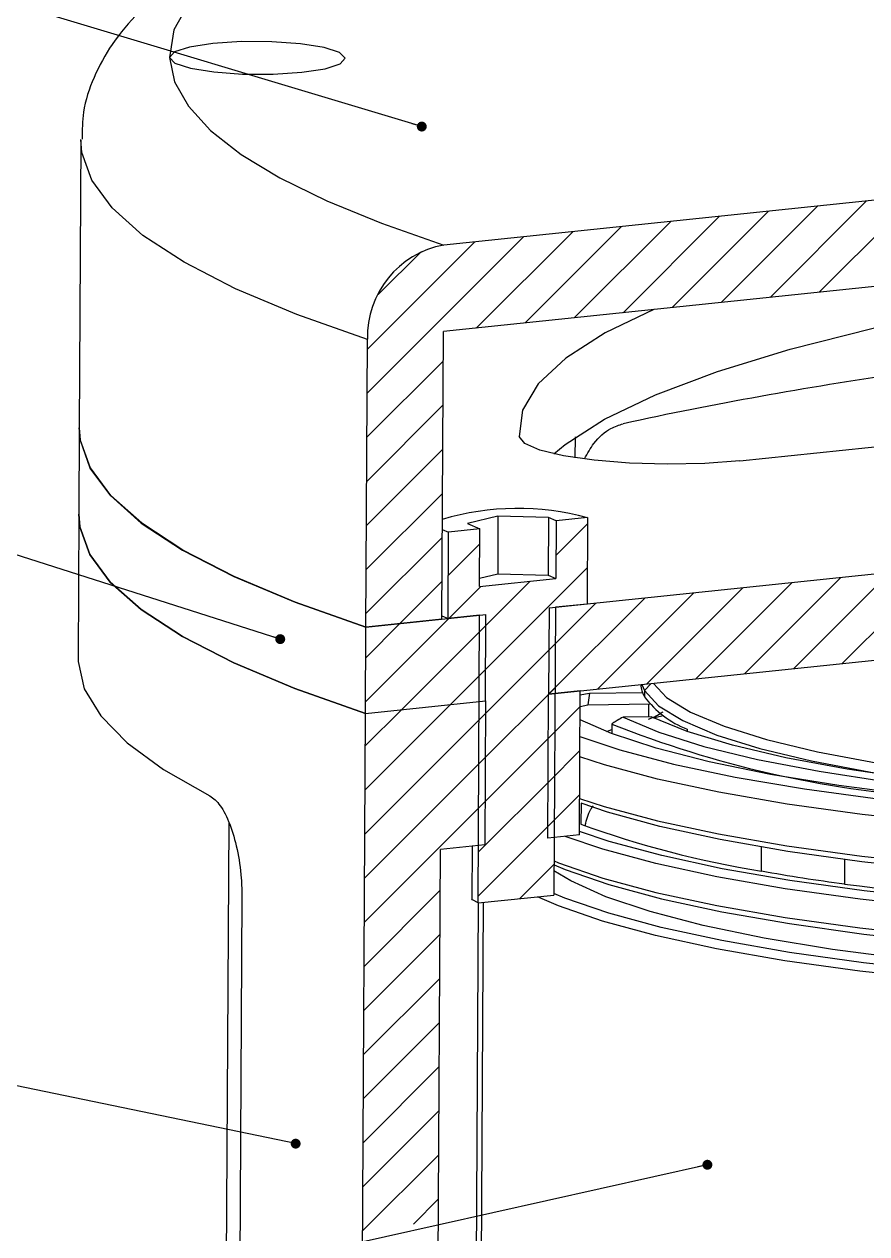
# Model space of a CAD drawing. Header units: millimetres. Extents: x 0 to 1189, y 0 to 841.
# Drawn here: x 333 to 419.2, y 573.3 to 697.2 of the extents above; entities that cross this region are included whole.
import ezdxf

# ---------------------------------------------------------------- set-up
doc = ezdxf.new("R2010")
doc.units = ezdxf.units.MM
doc.layers.add('10', color=7, linetype='Continuous')
doc.dimstyles.new('SLDDIMSTYLE0', dxfattribs={"dimtxt": 0.18, "dimasz": 1.016, "dimexe": 0, "dimexo": 0.0625, "dimgap": 0, "dimtad": 0, "dimtih": 1, "dimtoh": 1, "dimdec": 0, "dimrnd": 1e-09, "dimzin": 0, "dimdsep": 46, "dimtxsty": 'Standard', "dimblk1": 'DOT', "dimblk2": 'DOT', "dimsah": 1, "dimcen": 0.09, "dimadec": 0, "dimazin": 0, "dimtfac": 1.016, "dimtdec": 0, "dimtofl": 0, "dimtmove": 0, "dimatfit": 3, "dimldrblk": 'DOT', "dimfxl": 0, "dimfrac": 2, "dimtolj": 1, "dimtzin": 0, "dimarcsym": 0})

# ---------------------------------------------------------------- blocks, each defined once
blk = doc.blocks.new('SW_HATCH_0')
at = {"color": 0, "linetype": 'Continuous', "lineweight": 18}
for p, q in [((-174.16, 364.65), (-164.29, 374.52)), ((-169.15, 365.18), (-159.28, 375.05)), ((-189.21, 363.08), (-179.34, 372.95)), ((-184.19, 363.6), (-174.32, 373.47)), ((-179.18, 364.13), (-169.31, 374)), ((-199.24, 362.03), (-189.37, 371.9)), ((-194.22, 362.55), (-184.35, 372.42)), ((-215.41, 354.84), (-199.4, 370.85)), ((-204.25, 361.51), (-194.38, 371.37)), ((-215.39, 359.35), (-204.41, 370.32)), ((-214.28, 364.95), (-209.87, 369.36)), ((-215.44, 350.32), (-207.64, 358.12)), ((-215.46, 345.8), (-207.66, 353.6)), ((-215.49, 341.29), (-207.69, 349.09)), ((-215.51, 336.77), (-207.71, 344.57)), ((-196.08, 338.24), (-192.87, 341.46)), ((-215.54, 332.26), (-207.74, 340.06)), ((-207.11, 336.19), (-203.89, 339.41)), ((-203.94, 325.9), (-192.89, 336.94)), ((-176.8, 326.09), (-166.94, 335.96)), ((-171.79, 326.61), (-161.92, 336.48)), ((-166.78, 327.14), (-158.11, 335.81)), ((-212.07, 331.24), (-207.76, 335.54)), ((-207.05, 331.76), (-203.77, 335.05)), ((-203.91, 330.41), (-198.75, 335.57)), ((-186.83, 325.04), (-176.97, 334.91)), ((-181.82, 325.56), (-171.95, 335.43)), ((-196.84, 324.01), (-187, 333.86)), ((-196.81, 328.53), (-192.01, 333.33)), ((-191.85, 324.52), (-181.98, 334.38)), ((-215.59, 323.23), (-207.05, 331.76)), ((-215.56, 327.74), (-212.07, 331.24)), ((-211.91, 322.42), (-203.26, 331.06)), ((-203.96, 321.38), (-196.17, 329.18)), ((-206.89, 322.94), (-203.29, 326.55)), ((-203.99, 316.87), (-196.19, 324.66)), ((-215.64, 314.2), (-206.89, 322.94)), ((-215.61, 318.71), (-211.91, 322.42)), ((-196.87, 319.5), (-193.62, 322.75)), ((-215.66, 309.68), (-203.31, 322.03)), ((-204.01, 312.35), (-196.22, 320.15)), ((-215.69, 305.17), (-203.34, 317.52)), ((-196.89, 314.98), (-193.64, 318.23)), ((-204.04, 307.84), (-196.24, 315.63)), ((-196.92, 310.47), (-193.67, 313.72)), ((-215.71, 300.65), (-203.36, 313)), ((-204.06, 303.32), (-196.27, 311.12)), ((-199.83, 303.06), (-196.29, 306.6)), ((-215.74, 296.14), (-207.94, 303.94)), ((-215.76, 291.62), (-207.96, 299.42)), ((-215.79, 287.11), (-207.99, 294.9)), ((-215.81, 282.59), (-208.01, 290.39)), ((-215.84, 278.08), (-208.04, 285.87)), ((-215.86, 273.56), (-208.06, 281.36)), ((-215.89, 269.04), (-208.09, 276.84)), ((-210.69, 269.75), (-208.12, 272.33))]:
    blk.add_line(p, q, dxfattribs=at)
blk = doc.blocks.new('_Dot')
at = {"color": 0, "linetype": 'ByBlock', "lineweight": -2}
blk.add_line((-0.5, 0), (-1, 0), dxfattribs=at)
at = {"color": 0, "linetype": 'ByBlock', "const_width": 0.5}
blk.add_lwpolyline([(-0.25, 0, 1), (0.25, 0, 1)], format="xyb", close=True, dxfattribs=at)

msp = doc.modelspace()

# ---------------------------------------------------------------- linework, layer by layer
at = {"color": 7, "linetype": 'Continuous', "lineweight": 25}
for p, q in [((727.72, 711.38), (375.93, 674.58)), ((735.43, 703.35), (375.88, 665.74)), ((338.78, 685.33), (338.61, 655.86)), ((375.71, 636.27), (375.88, 665.74)), ((367.95, 635.46), (368.12, 664.93)), ((338.61, 655.86), (338.56, 647.02)), ((389.39, 652.79), (389.4, 654.93)), ((406.23, 652.49), (425.31, 654.49)), ((338.56, 647.02), (338.48, 632.28)), ((381.47, 646.83), (378.36, 646.06)), ((381.47, 646.83), (381.44, 640.93)), ((386.63, 646.68), (381.47, 646.83)), ((386.63, 646.68), (386.6, 640.79)), ((387.43, 646.33), (386.63, 646.68)), ((390.64, 646.67), (387.43, 646.33)), ((390.64, 646.67), (390.59, 637.82)), ((375.76, 645.44), (376.41, 645.18)), ((379.61, 645.51), (376.41, 645.18)), ((378.36, 646.06), (379.61, 645.51)), ((379.58, 639.62), (379.61, 645.51)), ((387.43, 646.33), (387.4, 640.44)), ((376.36, 636.34), (376.41, 645.18)), ((379.58, 640.48), (381.44, 640.93)), ((379.58, 639.62), (387.4, 640.44)), ((381.44, 640.93), (386.6, 640.79)), ((386.6, 640.79), (387.4, 640.44)), ((386.71, 637.42), (421.61, 641.07)), ((367.95, 635.46), (380.24, 636.74)), ((380.19, 627.9), (380.24, 636.74)), ((386.71, 637.42), (386.66, 628.58)), ((387.35, 637.49), (387.19, 608.02)), ((390.59, 637.82), (387.35, 637.49)), ((375.71, 636.27), (367.95, 635.46)), ((375.71, 636.6), (376.36, 636.34)), ((379.59, 636.67), (376.36, 636.34)), ((379.43, 607.21), (379.59, 636.67)), ((367.9, 626.62), (367.95, 635.46)), ((386.66, 628.58), (427.4, 632.84)), ((396.2, 629.58), (396.47, 628.98)), ((397.17, 629.68), (396.47, 628.98)), ((386.57, 613.84), (386.66, 628.58)), ((389.89, 628.92), (386.66, 628.58)), ((389.81, 614.18), (389.89, 628.92)), ((389.86, 628.51), (390.85, 628.69)), ((390.85, 628.69), (390.68, 627.5)), ((390.85, 628.69), (396.25, 628.77)), ((396.47, 628.98), (396.47, 628.33)), ((367.9, 626.62), (380.19, 627.9)), ((380.19, 627.9), (380.11, 613.17)), ((389.88, 627.34), (390.68, 627.5)), ((390.68, 627.5), (397.01, 627.59)), ((396.88, 627.59), (396.88, 626.28)), ((365.76, 242.05), (367.9, 626.62)), ((397.17, 626.28), (394.27, 626.24)), ((393.13, 625.54), (393.13, 624.56)), ((400.84, 625.01), (400.84, 624.79)), ((389.98, 617.42), (389.96, 615.29)), ((353.91, 615.46), (353.54, 548.42)), ((389.81, 614.18), (386.57, 613.84)), ((374.93, 496.29), (375.58, 612.69)), ((380.11, 613.17), (375.58, 612.69)), ((378.84, 613.03), (378.81, 607.64)), ((408.44, 610.48), (408.46, 612.93)), ((416.95, 611.66), (416.94, 609.15)), ((355.26, 607.77), (354.76, 517.89)), ((379.45, 607.21), (379.21, 565.71)), ((379.43, 607.21), (387.19, 608.02)), ((379.95, 607.26), (379.7, 563.99))]:
    msp.add_line(p, q, dxfattribs=at)
at = {"color": 7, "linetype": 'Continuous', "lineweight": 25, "flags": 128}
for points in [[(448.5, 726.47), (435.64, 725), (423.44, 723.35), (411.95, 721.54), (401.24, 719.56), (391.38, 717.43), (382.41, 715.17), (374.39, 712.78), (367.37, 710.29), (361.37, 707.69), (356.44, 705.01), (352.6, 702.27), (349.88, 699.47), (348.29, 696.64), (347.83, 693.79)], [(347.83, 693.79), (348.4, 693.21), (349.98, 692.7), (352.39, 692.31), (355.33, 692.1), (358.46, 692.09), (361.39, 692.28), (363.77, 692.64), (365.31, 693.14), (365.83, 693.72), (365.26, 694.3), (363.68, 694.81), (361.27, 695.2), (358.33, 695.41), (355.2, 695.42), (352.27, 695.23), (349.89, 694.86), (348.35, 694.36), (347.83, 693.79)], [(347.83, 693.79), (348.37, 691.29), (349.78, 688.8), (352.05, 686.32), (355.18, 683.87), (359.15, 681.47), (363.94, 679.11), (369.55, 676.81), (375.93, 674.58)], [(368.12, 664.93), (360.87, 667.48), (354.6, 670.11), (349.35, 672.82), (345.13, 675.58), (341.96, 678.39), (339.88, 681.23), (338.87, 684.08), (338.78, 685.38)], [(397.43, 667.99), (392.44, 665.59), (388.41, 663.01), (385.58, 660.37), (383.99, 657.69), (383.64, 654.98)], [(387.18, 653.2), (388.36, 654.17), (392.39, 656.75), (397.6, 659.25), (403.96, 661.65), (411.4, 663.93), (419.89, 666.07), (429.35, 668.07), (430.89, 668.36)], [(338.61, 655.86), (338.71, 654.62), (339.71, 651.77), (341.79, 648.93), (344.96, 646.12), (349.18, 643.35), (354.44, 640.64), (360.71, 638.01), (367.95, 635.46)], [(367.95, 635.46), (360.72, 638), (354.47, 640.63), (349.22, 643.33), (345, 646.09), (341.83, 648.89), (339.73, 651.72), (338.72, 654.57), (338.61, 655.86)], [(406.23, 652.49), (402.65, 652.23), (398.79, 652.14), (394.93, 652.25), (391.31, 652.54), (388.19, 653), (385.77, 653.58), (384.22, 654.26), (383.64, 654.98)], [(367.9, 626.62), (360.68, 629.16), (354.42, 631.79), (349.17, 634.49), (344.95, 637.25), (341.78, 640.05), (339.68, 642.88), (338.67, 645.73), (338.56, 647.02)], [(338.56, 647.02), (338.67, 645.73), (339.68, 642.88), (341.78, 640.05), (344.95, 637.25), (349.17, 634.49), (354.42, 631.79), (360.68, 629.16), (367.9, 626.62)], [(338.48, 632.28), (338.49, 631.94), (339.12, 629.14), (340.8, 626.36), (343.51, 623.6), (347.24, 620.87), (351.98, 618.19)], [(397.38, 629.7), (398.73, 628.26), (401.18, 626.75), (404.61, 625.3), (408.97, 623.94), (414.19, 622.69), (420.19, 621.56)], [(396.47, 628.98), (397.91, 627.41), (400.39, 625.88), (403.86, 624.41), (408.28, 623.03), (413.56, 621.76), (419.64, 620.62), (426.41, 619.63), (429.68, 619.24)], [(423.98, 618.25), (416.35, 619.24), (409.36, 620.38), (403.1, 621.66), (397.65, 623.07), (393.09, 624.58), (389.87, 625.96)], [(393.13, 625.54), (393.18, 625.59), (393.22, 625.63)], [(394.27, 626.24), (397.93, 624.7), (402.55, 623.25), (408.04, 621.9), (414.34, 620.69), (421.35, 619.62)], [(424.19, 619.88), (417.23, 620.9), (410.95, 622.07), (405.47, 623.37), (400.85, 624.78), (397.17, 626.28), (397.17, 626.28)], [(397.4, 626.17), (397.67, 626.24), (398.37, 626.42)], [(392.57, 624.78), (392.69, 624.82), (393.13, 624.96)], [(389.86, 624.27), (393.94, 622.9), (399.43, 621.44), (405.76, 620.1), (412.84, 618.9), (420.59, 617.85)], [(426.97, 615.37), (418.74, 616.27), (411.08, 617.34), (404.07, 618.55), (397.81, 619.9), (392.38, 621.37), (389.85, 622.19)], [(545.25, 620.9), (544.62, 620.35), (541.99, 618.68), (538.37, 617.09), (533.8, 615.58), (528.35, 614.19), (522.09, 612.93), (515.08, 611.8), (507.42, 610.84), (499.21, 610.05), (490.55, 609.43), (481.55, 609.01), (472.33, 608.78), (462.99, 608.74), (453.66, 608.9), (444.45, 609.25), (435.48, 609.8), (426.87, 610.53), (418.72, 611.43), (411.14, 612.49), (404.22, 613.71), (398.04, 615.05), (392.69, 616.52), (389.98, 617.42)], [(389.83, 617.92), (392.35, 617.1), (397.79, 615.63), (404.05, 614.28), (411.05, 613.06), (418.72, 612), (426.94, 611.1)], [(427.1, 607.56), (418.95, 608.45), (411.35, 609.51), (404.42, 610.72), (398.23, 612.06), (392.86, 613.52), (389.81, 614.53)], [(426.77, 606.69), (418.54, 607.6), (410.88, 608.67), (403.88, 609.88), (397.63, 611.24), (392.21, 612.71), (388.34, 614.03)], [(387.21, 611.52), (387.68, 611.33), (392.2, 609.76), (397.62, 608.29), (403.87, 606.94), (410.86, 605.72), (418.52, 604.65), (426.75, 603.75)], [(387.21, 611.13), (388.35, 610.65), (392.83, 609.1), (398.2, 607.64), (404.39, 606.3), (411.33, 605.09), (418.92, 604.03), (427.07, 603.14)], [(423.37, 601.46), (415.73, 602.46), (408.73, 603.62), (402.48, 604.91), (397.05, 606.33), (392.51, 607.85), (388.94, 609.46), (387.2, 610.51)], [(379.43, 607.21), (378.85, 607.52), (378.81, 607.64)], [(426.72, 599.33), (418.5, 600.23), (410.84, 601.3), (403.84, 602.52), (397.59, 603.87), (392.17, 605.34), (387.65, 606.91), (385.51, 607.84)], [(427.06, 600.19), (418.9, 601.08), (411.31, 602.14), (404.38, 603.35), (398.19, 604.69), (392.81, 606.15), (388.33, 607.71), (387.19, 608.18)]]:
    msp.add_lwpolyline(points, dxfattribs=at)
at = {"color": 7, "linetype": 'Continuous', "lineweight": 25}
for centre, radius, start, end in [((377.63, 665.22), 9.52, 100.3088, 181.7419), ((481.86, 252.11), 413.56, 98.2556, 102.2248), ((383.51, 620.32), 27.29, 74.8642, 106.4783), ((398.83, 629.76), 2.76, 184.0219, 211.1033), ((404.42, 634.25), 9.91, 216.6569, 248.8326), ((433.62, 727.06), 109.3, 248.2572, 266.0076), ((423.6, 706.54), 97.25, 249.7633, 261.0312), ((445.45, 819.86), 212.62, 259.9766, 262.2937), ((464.3, 980.07), 373.93, 262.7231, 270.3916)]:
    msp.add_arc(centre, radius, start, end, dxfattribs=at)
for points, knots in [([(730.44, 711.1), (729.13, 711.52), (725.24, 712.75), (718.22, 714.69), (709.16, 716.88), (699.44, 718.92), (689.1, 720.82), (678.18, 722.58), (666.71, 724.19), (654.76, 725.65), (642.35, 726.95), (629.55, 728.1), (616.41, 729.07), (602.99, 729.88), (589.34, 730.52), (575.53, 730.98), (561.61, 731.27), (547.65, 731.38), (533.71, 731.31), (519.86, 731.07), (506.14, 730.65), (492.63, 730.06), (479.38, 729.29), (466.44, 728.36), (453.89, 727.25), (441.77, 725.99), (430.12, 724.57), (419.01, 723), (408.47, 721.28), (398.54, 719.41), (389.27, 717.4), (380.67, 715.25), (372.78, 712.96), (365.6, 710.5), (359.14, 707.86), (353.38, 704.97), (348.56, 701.9), (344.77, 698.66), (341.97, 695.36), (340.06, 691.9), (338.93, 688.55), (338.9, 686.36), (338.89, 685.44)], [0, 0, 0, 0, 0.013683, 0.040388, 0.066882, 0.093196, 0.119382, 0.145475, 0.171498, 0.19747, 0.223402, 0.249304, 0.275183, 0.301044, 0.326892, 0.35273, 0.378563, 0.404392, 0.430221, 0.456051, 0.481886, 0.507727, 0.533579, 0.559445, 0.585329, 0.611237, 0.637175, 0.663154, 0.689184, 0.715282, 0.74147, 0.767779, 0.794257, 0.820973, 0.848028, 0.875571, 0.903756, 0.928611, 0.950145, 0.969264, 0.987052, 1, 1, 1, 1]), ([(390.33, 652.7), (390.64, 653.25), (391.38, 654.6), (392.81, 655.8), (393.87, 656.15), (394.29, 656.29)], [0, 0, 0, 0, 0.290543, 0.718038, 1, 1, 1, 1]), ([(394.27, 626.24), (394.07, 626.13), (393.72, 625.92), (393.38, 625.72), (393.22, 625.63)], [0, 0, 0, 0, 0.558936, 1, 1, 1, 1]), ([(396.88, 626.04), (397.03, 626.09), (397.35, 626.2), (397.89, 626.48), (398.24, 626.71), (398.37, 626.8)], [0, 0, 0, 0, 0.365441, 0.756897, 1, 1, 1, 1]), ([(351.98, 618.19), (352.34, 617.92), (353.05, 617.36), (354.05, 615.37), (354.81, 612.77), (355.21, 610.09), (355.25, 608.43), (355.26, 607.77)], [0, 0, 0, 0, 0.21464, 0.4292855, 0.6438311, 0.8584213, 1, 1, 1, 1]), ([(390.4, 615.15), (390.54, 615.73), (390.71, 616.45), (391.13, 617.05), (391.22, 617.17)], [0, 0, 0, 0, 0.798409, 1, 1, 1, 1])]:
    msp.add_open_spline(points, degree=3, knots=knots, dxfattribs=at)

# ---------------------------------------------------------------- block references
at = {"color": 7, "linetype": 'Continuous', "lineweight": 18}
msp.add_blockref('SW_HATCH_0', (583.5, 304.58), dxfattribs=at)

# ---------------------------------------------------------------- leaders
at = {"layer": '10'}
for points in [[(373.67, 686.72), (240.91, 726.64)], [(359.18, 634.23), (240.91, 672.01)], [(360.76, 582.56), (240.91, 607.36)], [(402.91, 580.4), (240.91, 544.19)]]:
    msp.add_leader(points, dimstyle='SLDDIMSTYLE0', dxfattribs=at)

doc.saveas('drawing.dxf')
